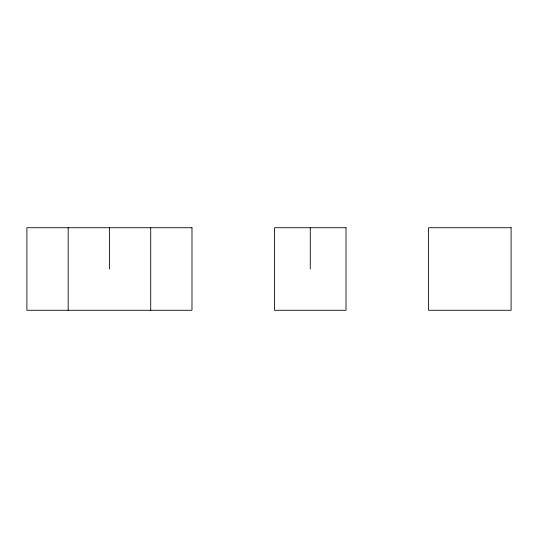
<?xml version="1.0" encoding="UTF-8"?>
<svg xmlns="http://www.w3.org/2000/svg" width="538" height="538" viewBox="0 0 538 538"><rect width="100%" height="100%" fill="white"/><g stroke="black" fill="none" stroke-linecap="round" stroke-linejoin="round"><path stroke-width="0.81" d="M310.271 227.729L310.271 269M150.714 227.729L150.714 310.271M109.443 227.729L109.443 269M68.171 227.729L68.171 310.271M191.985 227.729L26.9 227.729L26.9 310.271L191.985 310.271L191.985 227.729M346.015 227.729L274.528 227.729L274.528 310.271L346.015 310.271L346.015 227.729M511.1 227.729L428.557 227.729L428.557 310.271L511.1 310.271L511.1 227.729"/></g></svg>
